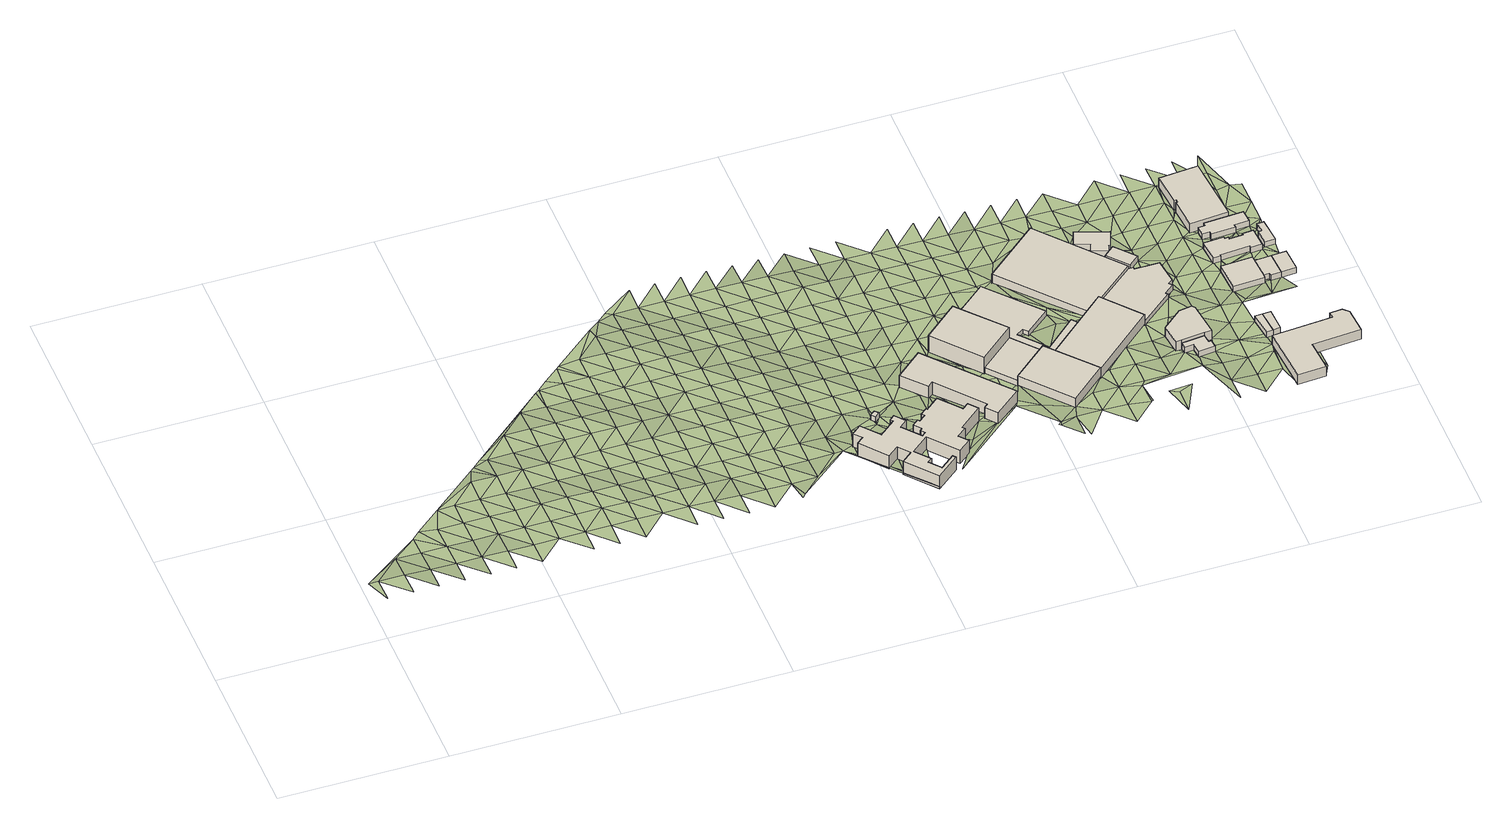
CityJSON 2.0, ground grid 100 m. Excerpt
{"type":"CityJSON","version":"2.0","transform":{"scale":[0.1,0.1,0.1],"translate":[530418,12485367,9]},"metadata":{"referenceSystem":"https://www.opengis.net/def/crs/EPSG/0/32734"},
"CityObjects":{
"building1":{"type":"Building","attributes":{"building":"yes","building:levels":1,"building_height":4.1,"plus_code":"4FRW3F95+X2P","ground_height":15.32,"roof_height":19.42},"geometry":[{"type":"Solid","lod":"1","boundaries":[[[[0,1,2,3]],[[1,4,5,2]],[[4,6,7,5]],[[6,0,3,7]],[[3,2,5,7]],[[6,4,1,0]]]]}]},
"building2":{"type":"Building","attributes":{"address":"Community House Salt River Road Salt River Cape Town","building":"civic","building:levels":3,"amenity":"community_centre","building_height":9.7,"plus_code":"4FRW3F95+V52","ground_height":16.1,"roof_height":25.8},"geometry":[{"type":"Solid","lod":"1","boundaries":[[[[8,9,10,11]],[[9,12,13,10]],[[12,14,15,13]],[[14,16,17,15]],[[16,18,19,17]],[[18,20,21,19]],[[20,22,23,21]],[[22,24,25,23]],[[24,26,27,25]],[[26,28,29,27]],[[28,30,31,29]],[[30,32,33,31]],[[32,34,35,33]],[[34,36,37,35]],[[36,38,39,37]],[[38,40,41,39]],[[40,42,43,41]],[[42,44,45,43]],[[44,46,47,45]],[[46,48,49,47]],[[48,50,51,49]],[[50,52,53,51]],[[52,54,55,53]],[[54,56,57,55]],[[56,58,59,57]],[[58,60,61,59]],[[60,62,63,61]],[[62,64,65,63]],[[64,66,67,65]],[[66,68,69,67]],[[68,70,71,69]],[[70,72,73,71]],[[72,74,75,73]],[[74,76,77,75]],[[76,78,79,77]],[[78,80,81,79]],[[80,82,83,81]],[[82,84,85,83]],[[84,86,87,85]],[[86,88,89,87]],[[88,90,91,89]],[[90,8,11,91]],[[11,10,13,15,17,19,21,23,25,27,29,31,33,35,37,39,41,43,45,47,49,51,53,55,57,59,61,63,65,67,69,71,73,75,77,79,81,83,85,87,89,91]],[[90,88,86,84,82,80,78,76,74,72,70,68,66,64,62,60,58,56,54,52,50,48,46,44,42,40,38,36,34,32,30,28,26,24,22,20,18,16,14,12,9,8]]]]}]},
"building3":{"type":"Building","attributes":{"address":"39 Salt River Road Salt River Cape Town","building":"retail","building:levels":3,"building_height":9.7,"plus_code":"4FRW3F95+X7G","ground_height":13.32,"roof_height":23.02},"geometry":[{"type":"Solid","lod":"1","boundaries":[[[[92,93,94,95]],[[93,96,97,94]],[[96,98,99,97]],[[98,100,101,99]],[[100,102,103,101]],[[102,104,105,103]],[[104,106,107,105]],[[106,92,95,107]],[[95,94,97,99,101,103,105,107]],[[106,104,102,100,98,96,93,92]]]]}]},
"building4":{"type":"Building","attributes":{"address":"33 Salt River Road Salt River Cape Town","building":"industrial","building:levels":4,"building_height":12.5,"plus_code":"4FRW3FC5+488","ground_height":12.86,"roof_height":25.36},"geometry":[{"type":"Solid","lod":"1","boundaries":[[[[108,109,110,111]],[[109,112,113,110]],[[112,114,115,113]],[[114,108,111,115]],[[111,110,113,115]],[[114,112,109,108]]]]}]},
"building5":{"type":"Building","attributes":{"building":"industrial","building:levels":1,"building_height":4.1,"plus_code":"4FRW3FC5+2CJ","ground_height":13.62,"roof_height":17.72},"geometry":[{"type":"Solid","lod":"1","boundaries":[[[[116,117,118,119]],[[117,120,121,118]],[[120,122,123,121]],[[122,116,119,123]],[[119,118,121,123]],[[122,120,117,116]]]]}]},
"building6":{"type":"Building","attributes":{"address":"10 Hopkins Street Salt River Cape Town","building":"industrial","building:levels":2,"building_height":6.9,"plus_code":"4FRW3F95+XF9","ground_height":14.45,"roof_height":21.35},"geometry":[{"type":"Solid","lod":"1","boundaries":[[[[124,125,126,127]],[[125,128,129,126]],[[128,130,131,129]],[[130,132,133,131]],[[132,124,127,133]],[[127,126,129,131,133]],[[132,130,128,125,124]]]]}]},
"building7":{"type":"Building","attributes":{"address":"Salt River Road Salt River Cape Town","building":"commercial","building:levels":1,"building_height":4.1,"plus_code":"4FRW3FC5+4FJ","ground_height":11.36,"roof_height":15.46},"geometry":[{"type":"Solid","lod":"1","boundaries":[[[[134,135,136,137]],[[135,138,139,136]],[[138,140,141,139]],[[140,142,143,141]],[[142,144,145,143]],[[144,146,147,145]],[[146,148,149,147]],[[148,150,151,149]],[[150,152,153,151]],[[152,154,155,153]],[[154,156,157,155]],[[156,134,137,157]],[[137,136,139,141,143,145,147,149,151,153,155,157]],[[156,154,152,150,148,146,144,142,140,138,135,134]]]]}]},
"building8":{"type":"Building","attributes":{"address":"10A Hopkins Street Salt River Cape Town","building":"industrial","building:levels":2,"building_height":6.9,"plus_code":"4FRW3FC5+2JW","ground_height":13.31,"roof_height":20.21},"geometry":[{"type":"Solid","lod":"1","boundaries":[[[[158,159,160,161]],[[159,162,163,160]],[[162,164,165,163]],[[164,166,167,165]],[[166,158,161,167]],[[161,160,163,165,167]],[[166,164,162,159,158]]]]}]},
"building9":{"type":"Building","attributes":{"address":"Salt River","building":"industrial","building:levels":2,"building_height":6.9,"plus_code":"4FRW3FC5+6JV","ground_height":9.93,"roof_height":16.83},"geometry":[{"type":"Solid","lod":"1","boundaries":[[[[168,169,170,171]],[[169,172,173,170]],[[172,174,175,173]],[[174,176,177,175]],[[176,168,171,177]],[[171,170,173,175,177]],[[176,174,172,169,168]]]]}]},
"building10":{"type":"Building","attributes":{"address":"10 Durham Avenue Salt River Cape Town","building":"commercial","building:levels":1,"building_height":4.1,"plus_code":"4FRW3FC5+4QC","ground_height":10.79,"roof_height":14.89},"geometry":[{"type":"Solid","lod":"1","boundaries":[[[[178,179,180,181]],[[179,182,183,180]],[[182,184,185,183]],[[184,186,187,185]],[[186,188,189,187]],[[188,190,191,189]],[[190,192,193,191]],[[192,194,195,193]],[[194,196,197,195]],[[196,198,199,197]],[[198,178,181,199]],[[181,180,183,185,187,189,191,193,195,197,199]],[[198,196,194,192,190,188,186,184,182,179,178]]]]}]},
"building11":{"type":"Building","attributes":{"address":"16 Durham Avenue Salt River Cape Town","building":"commercial","building:levels":1,"building_height":4.1,"plus_code":"4FRW3F95+WRX","ground_height":13.42,"roof_height":17.52},"geometry":[{"type":"Solid","lod":"1","boundaries":[[[[200,201,202,203]],[[201,204,205,202]],[[204,206,207,205]],[[206,208,209,207]],[[208,210,211,209]],[[210,212,213,211]],[[212,214,215,213]],[[214,200,203,215]],[[203,202,205,207,209,211,213,215]],[[214,212,210,208,206,204,201,200]]]]}]},
"building12":{"type":"Building","attributes":{"address":"12 Hopkins Street Salt River Cape Town","building":"commercial","building:levels":2,"building_height":6.9,"plus_code":"4FRW3F95+XRP","ground_height":12.83,"roof_height":19.73},"geometry":[{"type":"Solid","lod":"1","boundaries":[[[[216,217,218,219]],[[217,220,221,218]],[[220,222,223,221]],[[222,224,225,223]],[[224,226,227,225]],[[226,228,229,227]],[[228,230,231,229]],[[230,216,219,231]],[[219,218,221,223,225,227,229,231]],[[230,228,226,224,222,220,217,216]]]]}]},
"building13":{"type":"Building","attributes":{"address":"Pick n Pay Express 2 Durham Avenue Salt River 0792 Cape Town Western Cape","building":"retail","building:levels":1,"building_height":4.1,"plus_code":"4FRW3FC5+8P9","ground_height":9.76,"roof_height":13.86},"geometry":[{"type":"Solid","lod":"1","boundaries":[[[[232,233,234,235]],[[233,236,237,234]],[[236,238,239,237]],[[238,240,241,239]],[[240,242,243,241]],[[242,244,245,243]],[[244,246,247,245]],[[246,232,235,247]],[[235,234,237,239,241,243,245,247]],[[246,244,242,240,238,236,233,232]]]]}]},
"building14":{"type":"Building","attributes":{"address":"Salt River","building":"retail","building:levels":1,"building_height":4.1,"plus_code":"4FRW3FC5+7Q4","ground_height":10.67,"roof_height":14.77},"geometry":[{"type":"Solid","lod":"1","boundaries":[[[[248,249,250,251]],[[249,252,253,250]],[[252,254,255,253]],[[254,248,251,255]],[[251,250,253,255]],[[254,252,249,248]]]]}]},
"building15":{"type":"Building","attributes":{"address":"25 Durham Avenue Salt River Cape Town","building":"retail","building:levels":1,"building_height":4.1,"plus_code":"4FRW3F96+X26","ground_height":12.39,"roof_height":16.49},"geometry":[{"type":"Solid","lod":"1","boundaries":[[[[256,257,258,259]],[[257,260,261,258]],[[260,262,263,261]],[[262,256,259,263]],[[259,258,261,263]],[[262,260,257,256]]]]}]},
"building16":{"type":"Building","attributes":{"address":"25A Durham Avenue Salt River Cape Town","building":"retail","building:levels":1,"building_height":4.1,"plus_code":"4FRW3F96+X28","ground_height":12.39,"roof_height":16.49},"geometry":[{"type":"Solid","lod":"1","boundaries":[[[[262,260,261,263]],[[260,264,265,261]],[[264,266,267,265]],[[266,262,263,267]],[[263,261,265,267]],[[266,264,260,262]]]]}]},
"building17":{"type":"Building","attributes":{"address":"27 Durham Avenue Salt River 7925 Cape Town","building":"retail","building:levels":2,"building_height":6.9,"plus_code":"4FRW3F96+V38","ground_height":12.96,"roof_height":19.86},"geometry":[{"type":"Solid","lod":"1","boundaries":[[[[268,269,270,271]],[[269,272,273,270]],[[272,274,275,273]],[[274,276,277,275]],[[276,278,279,277]],[[278,280,281,279]],[[280,282,283,281]],[[282,284,285,283]],[[284,268,271,285]],[[271,270,273,275,277,279,281,283,285]],[[284,282,280,278,276,274,272,269,268]]]]}]},
"building18":{"type":"Building","attributes":{"address":"17 Durham Avenue Salt River Cape Town","building":"commercial","building:levels":1,"building_height":4.1,"plus_code":"4FRW3FC6+428","ground_height":11.1,"roof_height":15.2},"geometry":[{"type":"Solid","lod":"1","boundaries":[[[[286,287,288,289]],[[287,290,291,288]],[[290,292,293,291]],[[292,294,295,293]],[[294,296,297,295]],[[296,286,289,297]],[[289,288,291,293,295,297]],[[296,294,292,290,287,286]]]]}]},
"building19":{"type":"Building","attributes":{"address":"Durham Avenue Salt River Cape Town","building":"commercial","building:levels":1,"building_height":4.1,"plus_code":"4FRW3FC6+625","ground_height":10.66,"roof_height":14.76},"geometry":[{"type":"Solid","lod":"1","boundaries":[[[[298,299,300,301]],[[299,302,303,300]],[[302,304,305,303]],[[304,306,307,305]],[[306,308,309,307]],[[308,310,311,309]],[[310,312,313,311]],[[312,314,315,313]],[[314,316,317,315]],[[316,318,319,317]],[[318,320,321,319]],[[320,322,323,321]],[[322,324,325,323]],[[324,298,301,325]],[[301,300,303,305,307,309,311,313,315,317,319,321,323,325]],[[324,322,320,318,316,314,312,310,308,306,304,302,299,298]]]]}]},
"building20":{"type":"Building","attributes":{"address":"4 Chapel Street Salt River Cape Town","building":"house","building:levels":1,"building_height":4.1,"plus_code":"4FRW3FC6+439","ground_height":11.14,"roof_height":15.24},"geometry":[{"type":"Solid","lod":"1","boundaries":[[[[326,327,328,329]],[[327,330,331,328]],[[330,332,333,331]],[[332,334,335,333]],[[334,336,337,335]],[[336,326,329,337]],[[329,328,331,333,335,337]],[[336,334,332,330,327,326]]]]}]},
"building21":{"type":"Building","attributes":{"address":"9 Durham Avenue Salt River Cape Town","building":"commercial","building:levels":2,"building_height":6.9,"plus_code":"4FRW3FC6+92R","ground_height":9.15,"roof_height":16.05},"geometry":[{"type":"Solid","lod":"1","boundaries":[[[[338,339,340,341]],[[339,342,343,340]],[[342,344,345,343]],[[344,346,347,345]],[[346,348,349,347]],[[348,350,351,349]],[[350,352,353,351]],[[352,338,341,353]],[[341,340,343,345,347,349,351,353]],[[352,350,348,346,344,342,339,338]]]]}]},
"building22":{"type":"Building","attributes":{"address":"Durham Avenue Salt River Cape Town","building":"commercial","building:levels":1,"building_height":4.1,"plus_code":"4FRW3FC6+729","ground_height":10.27,"roof_height":14.37},"geometry":[{"type":"Solid","lod":"1","boundaries":[[[[354,355,356,357]],[[355,358,359,356]],[[358,360,361,359]],[[360,362,363,361]],[[362,364,365,363]],[[364,366,367,365]],[[366,368,369,367]],[[368,370,371,369]],[[370,372,373,371]],[[372,354,357,373]],[[357,356,359,361,363,365,367,369,371,373]],[[372,370,368,366,364,362,360,358,355,354]]]]}]},
"building23":{"type":"Building","attributes":{"address":"6 Chapel Street Salt River Cape Town","building":"house","building:levels":1,"building_height":4.1,"plus_code":"4FRW3FC6+448","ground_height":11.14,"roof_height":15.24},"geometry":[{"type":"Solid","lod":"1","boundaries":[[[[326,336,337,329]],[[336,374,375,337]],[[374,376,377,375]],[[376,378,379,377]],[[378,326,329,379]],[[329,337,375,377,379]],[[378,376,374,336,326]]]]}]},
"building24":{"type":"Building","attributes":{"address":"Chapel Street Salt River Cape Town","building":"house","building:levels":1,"building_height":4.1,"plus_code":"4FRW3FC6+644","ground_height":10.72,"roof_height":14.82},"geometry":[{"type":"Solid","lod":"1","boundaries":[[[[380,381,382,383]],[[381,384,385,382]],[[384,386,387,385]],[[386,388,389,387]],[[388,390,391,389]],[[390,380,383,391]],[[383,382,385,387,389,391]],[[390,388,386,384,381,380]]]]}]},
"terrain1":{"type":"TINRelief","geometry":[{"type":"CompositeSurface","lod":"1","boundaries":[[[392,393,394]],[[394,393,395]],[[396,393,397]],[[393,396,395]],[[398,394,395]],[[396,399,395]],[[400,399,396]],[[399,401,395]],[[395,401,398]],[[401,399,402]],[[403,402,399]],[[401,404,398]],[[401,402,404]],[[404,405,398]],[[405,404,406]],[[402,407,404]],[[407,402,408]],[[406,409,405]],[[406,404,410]],[[410,404,407]],[[411,409,406]],[[406,410,411]],[[410,407,412]],[[407,413,414]],[[409,411,415]],[[410,412,411]],[[407,414,412]],[[411,416,415]],[[409,415,417]],[[411,412,416]],[[414,418,412]],[[416,419,415]],[[418,414,420]],[[417,415,419]],[[409,417,421]],[[412,422,416]],[[418,422,412]],[[419,416,423]],[[422,423,416]],[[418,420,424]],[[417,419,425]],[[422,418,424]],[[423,426,419]],[[425,421,417]],[[425,419,426]],[[423,422,427]],[[424,428,422]],[[421,425,429]],[[426,423,427]],[[422,428,427]],[[430,429,425]],[[430,431,429]],[[432,425,426]],[[428,424,433]],[[427,434,426]],[[433,424,435]],[[425,432,430]],[[432,426,434]],[[428,436,427]],[[431,430,437]],[[436,428,433]],[[434,427,438]],[[430,432,439]],[[438,427,436]],[[439,437,430]],[[434,440,432]],[[440,434,438]],[[436,433,441]],[[433,442,443]],[[432,444,439]],[[431,437,445]],[[436,441,438]],[[444,432,440]],[[433,443,441]],[[437,439,446]],[[440,438,447]],[[446,439,444]],[[438,441,447]],[[444,440,448]],[[437,446,449]],[[443,450,441]],[[447,448,440]],[[451,431,445]],[[437,449,445]],[[450,443,452]],[[446,444,453]],[[441,454,447]],[[444,448,455]],[[454,441,450]],[[446,453,449]],[[444,455,453]],[[448,447,456]],[[456,447,454]],[[445,449,457]],[[458,450,452]],[[448,459,455]],[[449,453,457]],[[450,458,454]],[[448,456,459]],[[460,445,457]],[[455,461,453]],[[456,454,462]],[[459,463,455]],[[445,460,451]],[[458,462,454]],[[453,461,457]],[[455,463,461]],[[459,456,464]],[[462,464,456]],[[457,465,460]],[[466,451,460]],[[467,463,459]],[[465,457,461]],[[468,462,458]],[[464,467,459]],[[466,460,469]],[[468,458,470]],[[460,465,469]],[[461,463,471]],[[462,472,464]],[[467,473,463]],[[472,462,468]],[[474,466,475]],[[465,461,471]],[[463,473,471]],[[469,475,466]],[[467,464,476]],[[464,472,476]],[[477,469,465]],[[473,467,478]],[[479,474,475]],[[477,465,471]],[[476,478,467]],[[475,469,480]],[[472,468,481]],[[482,483,468]],[[480,469,477]],[[471,473,484]],[[472,481,476]],[[473,478,485]],[[468,483,481]],[[479,475,486]],[[471,484,477]],[[486,475,480]],[[473,485,484]],[[486,487,479]],[[478,476,488]],[[488,476,481]],[[480,477,489]],[[486,490,487]],[[485,478,491]],[[477,484,489]],[[491,478,488]],[[486,480,492]],[[481,483,493]],[[494,495,483]],[[489,492,480]],[[496,484,485]],[[488,481,493]],[[485,491,497]],[[483,495,493]],[[490,486,498]],[[490,499,487]],[[484,496,489]],[[498,486,492]],[[485,497,496]],[[491,488,500]],[[493,501,488]],[[492,489,502]],[[490,498,503]],[[500,497,491]],[[496,502,489]],[[488,501,500]],[[495,504,493]],[[503,505,490]],[[499,490,505]],[[504,495,506]],[[498,492,507]],[[508,496,497]],[[502,509,492]],[[501,493,510]],[[497,500,508]],[[498,507,503]],[[507,492,509]],[[510,493,504]],[[502,496,511]],[[501,512,500]],[[496,508,513]],[[503,514,505]],[[512,501,510]],[[515,499,505]],[[509,502,511]],[[504,506,516]],[[514,503,507]],[[496,513,511]],[[500,517,508]],[[510,504,516]],[[512,517,500]],[[507,509,518]],[[505,519,515]],[[514,519,505]],[[513,508,520]],[[511,518,509]],[[510,521,512]],[[508,517,520]],[[514,507,522]],[[521,510,516]],[[513,523,511]],[[518,522,507]],[[515,519,524]],[[525,516,526]],[[524,527,515]],[[523,513,520]],[[528,519,514]],[[529,517,512]],[[521,530,512]],[[518,511,531]],[[522,528,514]],[[517,529,520]],[[532,516,525]],[[531,511,523]],[[529,512,530]],[[524,519,533]],[[516,532,521]],[[534,522,518]],[[528,533,519]],[[523,520,535]],[[527,524,536]],[[534,518,531]],[[530,521,537]],[[520,529,535]],[[522,538,528]],[[533,539,524]],[[532,537,521]],[[540,531,523]],[[522,534,538]],[[536,524,539]],[[535,540,523]],[[533,528,541]],[[529,530,542]],[[530,537,543]],[[531,544,534]],[[532,525,545]],[[528,538,541]],[[529,542,535]],[[540,544,531]],[[530,543,542]],[[539,533,546]],[[532,547,537]],[[541,546,533]],[[538,534,548]],[[535,549,540]],[[544,550,534]],[[543,537,547]],[[549,535,542]],[[538,548,541]],[[539,546,551]],[[534,550,548]],[[544,540,552]],[[545,547,532]],[[553,539,551]],[[540,549,552]],[[546,541,554]],[[542,543,555]],[[543,547,556]],[[550,544,557]],[[554,541,548]],[[549,542,555]],[[552,557,544]],[[555,543,556]],[[546,558,551]],[[547,545,556]],[[559,548,550]],[[558,546,554]],[[549,560,552]],[[550,557,559]],[[560,549,555]],[[545,561,556]],[[554,548,562]],[[551,558,563]],[[557,552,564]],[[561,545,565]],[[559,562,548]],[[566,565,545]],[[563,567,551]],[[564,552,560]],[[568,556,561]],[[554,569,558]],[[570,555,556]],[[565,571,561]],[[557,572,559]],[[554,562,569]],[[555,570,560]],[[572,557,564]],[[556,568,570]],[[558,573,563]],[[568,561,574]],[[545,575,566]],[[562,559,576]],[[573,558,569]],[[564,560,577]],[[576,559,572]],[[560,570,577]],[[566,578,579]],[[562,580,569]],[[573,581,563]],[[582,572,564]],[[568,574,583]],[[580,562,576]],[[570,568,584]],[[578,585,579]],[[586,563,581]],[[577,582,564]],[[587,588,574]],[[589,573,569]],[[572,590,576]],[[569,580,589]],[[583,584,568]],[[583,574,588]],[[570,591,577]],[[582,590,572]],[[581,573,592]],[[570,584,591]],[[588,587,593]],[[573,589,592]],[[580,576,594]],[[577,595,582]],[[584,583,596]],[[590,597,576]],[[596,583,598]],[[595,577,591]],[[591,584,0]],[[583,588,599]],[[600,601,602]],[[580,594,589]],[[598,583,599]],[[592,603,581]],[[576,597,594]],[[590,582,604]],[[605,581,603]],[[582,595,604]],[[606,607,608]],[[592,589,609]],[[610,608,611]],[[608,612,606]],[[608,610,612]],[[599,613,598]],[[591,0,614]],[[598,614,0]],[[597,590,615]],[[609,589,594]],[[607,613,599]],[[610,611,616]],[[595,591,614]],[[612,610,617]],[[604,615,590]],[[607,606,618]],[[606,612,618]],[[619,603,592]],[[613,614,598]],[[597,620,594]],[[609,619,592]],[[607,618,621]],[[621,613,607]],[[595,622,604]],[[597,615,620]],[[618,623,624]],[[614,622,595]],[[624,621,618]],[[594,625,609]],[[619,626,603]],[[613,621,627]],[[615,604,628]],[[625,594,620]],[[613,629,614]],[[630,603,626]],[[628,604,622]],[[627,629,613]],[[619,609,631]],[[615,632,620]],[[633,622,614]],[[625,634,609]],[[627,635,629]],[[632,615,628]],[[626,619,631]],[[609,634,631]],[[636,614,629]],[[614,636,633]],[[637,638,639]],[[620,640,625]],[[629,635,641]],[[632,640,620]],[[642,628,622]],[[643,638,637]],[[633,642,622]],[[644,638,643]],[[634,625,645]],[[631,646,626]],[[637,647,648]],[[641,649,629]],[[636,629,649]],[[649,633,636]],[[625,640,645]],[[632,628,650]],[[651,626,646]],[[634,652,631]],[[50,644,643]],[[653,649,641]],[[634,645,652]],[[628,642,650]],[[653,641,654]],[[637,648,643]],[[640,632,655]],[[106,642,633]],[[656,649,653]],[[646,631,657]],[[658,653,654]],[[631,652,657]],[[655,632,650]],[[645,640,659]],[[646,660,651]],[[643,648,50]],[[656,653,661]],[[652,645,659]],[[646,657,660]],[[640,655,659]],[[662,648,647]],[[661,653,658]],[[658,50,663]],[[664,642,106]],[[665,650,642]],[[661,658,663]],[[663,50,648]],[[657,652,666]],[[659,667,652]],[[642,664,665]],[[655,650,668]],[[652,667,666]],[[660,657,669]],[[655,668,659]],[[664,106,670]],[[668,650,665]],[[671,665,664]],[[670,106,672]],[[673,660,669]],[[657,666,669]],[[671,664,670]],[[674,667,659]],[[675,672,106]],[[659,668,674]],[[665,671,676]],[[671,670,677]],[[675,648,662]],[[666,667,678]],[[674,679,667]],[[677,670,672]],[[665,680,668]],[[681,672,675]],[[666,678,669]],[[667,679,678]],[[681,682,672]],[[672,682,677]],[[680,674,668]],[[665,676,680]],[[671,108,676]],[[683,684,669]],[[679,674,685]],[[662,686,675]],[[669,678,683]],[[675,687,681]],[[681,687,682]],[[674,680,685]],[[687,677,682]],[[686,662,688]],[[686,687,675]],[[676,108,680]],[[689,678,679]],[[688,690,691]],[[679,685,689]],[[692,683,678]],[[693,688,691]],[[680,108,694]],[[692,678,689]],[[695,685,680]],[[691,696,693]],[[697,687,686]],[[686,688,697]],[[683,692,698]],[[680,694,695]],[[688,693,697]],[[699,689,685]],[[700,683,698]],[[689,699,692]],[[699,685,695]],[[693,701,702]],[[156,694,108]],[[692,703,698]],[[693,702,697]],[[692,699,703]],[[695,694,156]],[[695,704,699]],[[703,705,698]],[[706,697,702]],[[156,704,695]],[[705,707,698]],[[703,699,708]],[[709,710,711]],[[697,706,130]],[[711,710,712]],[[704,708,699]],[[713,705,703]],[[702,714,706]],[[132,130,715]],[[708,713,703]],[[716,702,717]],[[718,704,156]],[[718,708,704]],[[702,716,714]],[[719,711,712]],[[718,156,720]],[[713,721,705]],[[130,706,714]],[[722,132,715]],[[720,156,723]],[[724,705,721]],[[711,719,723]],[[708,718,725]],[[716,717,726]],[[708,727,713]],[[720,728,718]],[[729,130,714]],[[712,730,719]],[[708,725,727]],[[716,731,714]],[[723,728,720]],[[721,713,732]],[[726,731,716]],[[723,719,730]],[[713,727,732]],[[715,733,722]],[[730,728,723]],[[714,734,729]],[[130,729,735]],[[718,728,733]],[[714,731,736]],[[726,737,731]],[[738,721,732]],[[734,714,736]],[[730,739,728]],[[725,718,174]],[[740,727,725]],[[730,722,739]],[[733,728,739]],[[734,735,729]],[[727,740,732]],[[739,722,733]],[[731,741,736]],[[734,736,741]],[[130,735,158]],[[742,743,744]],[[740,725,174]],[[740,745,732]],[[734,746,735]],[[747,732,745]],[[748,744,743]],[[742,744,748]],[[734,741,746]],[[749,741,731]],[[745,740,174]],[[746,750,735]],[[750,158,735]],[[174,751,745]],[[741,752,746]],[[753,750,746]],[[754,751,174]],[[755,745,751]],[[752,741,749]],[[753,746,752]],[[754,174,756]],[[158,750,757]],[[750,753,757]],[[758,756,174]],[[751,754,759]],[[752,760,753]],[[759,754,756]],[[749,761,752]],[[758,174,762]],[[158,757,763]],[[764,752,761]],[[765,766,749]],[[767,756,758]],[[759,768,751]],[[749,769,761]],[[759,756,767]],[[770,771,758]],[[749,766,769]],[[763,757,772]],[[758,762,770]],[[773,751,768]],[[158,763,774]],[[210,761,769]],[[252,775,770]],[[762,252,770]],[[770,775,776]],[[767,777,759]],[[775,252,776]],[[777,768,759]],[[778,252,762]],[[212,200,214]],[[249,776,252]],[[779,769,766]],[[212,210,780]],[[781,766,782]],[[200,212,783]],[[784,763,772]],[[785,778,762]],[[212,780,783]],[[786,776,249]],[[210,769,779]],[[768,787,773]],[[786,249,788]],[[784,774,763]],[[777,767,232]],[[779,766,781]],[[789,785,790]],[[778,785,789]],[[768,777,787]],[[772,224,784]],[[210,791,780]],[[249,792,788]],[[793,778,789]],[[783,780,791]],[[794,774,795]],[[784,224,222]],[[792,249,793]],[[792,232,788]],[[210,779,791]],[[790,192,789]],[[774,784,796]],[[774,796,795]],[[781,782,797]],[[222,783,798]],[[192,793,789]],[[795,799,800]],[[777,232,801]],[[795,796,799]],[[783,791,798]],[[232,792,802]],[[803,784,222]],[[787,777,804]],[[805,779,781]],[[806,799,796]],[[803,796,784]],[[802,801,232]],[[806,192,799]],[[192,807,793]],[[792,793,808]],[[798,803,222]],[[777,801,804]],[[797,805,781]],[[791,779,809]],[[807,192,806]],[[808,793,807]],[[802,792,810]],[[779,805,809]],[[796,811,806]],[[787,804,812]],[[796,803,813]],[[256,798,791]],[[809,797,814]],[[810,792,808]],[[809,815,791]],[[801,802,816]],[[817,791,815]],[[805,797,809]],[[811,796,813]],[[791,817,256]],[[818,807,806]],[[819,803,798]],[[802,810,816]],[[820,804,801]],[[819,798,256]],[[806,811,818]],[[803,821,813]],[[815,809,822]],[[807,823,808]],[[817,815,256]],[[804,820,812]],[[821,803,819]],[[801,816,820]],[[809,824,822]],[[807,818,823]],[[292,811,813]],[[808,825,810]],[[813,821,292]],[[822,824,826]],[[821,819,827]],[[811,828,818]],[[825,808,823]],[[811,292,828]],[[829,816,810]],[[830,831,832]],[[823,818,833]],[[833,818,828]],[[827,819,834]],[[810,825,829]],[[835,830,832]],[[284,824,809]],[[820,816,836]],[[292,837,828]],[[821,827,838]],[[825,823,839]],[[837,292,840]],[[354,823,833]],[[820,836,841]],[[839,823,372]],[[816,829,836]],[[840,842,837]],[[372,823,354]],[[825,839,843]],[[358,354,833]],[[844,829,825]],[[838,827,834]],[[844,825,843]],[[840,292,845]],[[372,368,839]],[[322,358,833]],[[843,846,844]],[[355,354,358]],[[834,819,847]],[[846,843,848]],[[338,829,844]],[[840,849,842]],[[829,338,836]],[[372,370,368]],[[282,824,284]],[[838,834,850]],[[840,845,851]],[[838,850,852]],[[839,368,853]],[[320,318,322]],[[854,840,851]],[[852,850,855]],[[840,854,849]],[[360,358,322]],[[850,834,856]],[[857,836,338]],[[858,836,857]],[[318,360,322]],[[318,316,859]],[[847,856,834]],[[845,327,326]],[[845,326,851]],[[316,860,859]],[[360,318,859]],[[861,854,851]],[[851,326,861]],[[857,338,352]],[[853,368,366]],[[859,862,360]],[[364,362,360]],[[326,863,861]],[[364,360,862]],[[864,388,861]],[[862,861,388]],[[864,861,863]],[[352,865,857]],[[866,853,366]],[[352,853,866]],[[862,388,386]],[[384,364,862]],[[864,863,867]],[[386,384,862]],[[352,866,868]],[[869,366,364]],[[384,869,364]],[[352,868,870]],[[866,871,868]],[[366,872,866]],[[384,381,869]],[[352,870,873]],[[870,868,871]],[[872,871,866]],[[869,872,366]],[[873,870,871]],[[871,872,874]]]}]}
},
"vertices":[
[3080,700,71],[3051,677,71],[3051,677,112],[3080,700,112],[3071,653,71],[3071,653,112],[3099,677,71],[3099,677,112],
[2941,551,79],[2884,503,79],[2884,503,176],[2941,551,176],[2924,456,79],[2924,456,176],[2884,424,79],[2884,424,176],[3013,270,79],[3013,270,176],[3077,323,79],[3077,323,176],[3133,255,79],[3133,255,176],[3070,203,79],[3070,203,176],[3219,26,79],[3219,26,176],[3353,137,79],[3353,137,176],[3339,154,79],[3339,154,176],[3254,84,79],[3254,84,176],[3197,151,79],[3197,151,176],[3223,172,79],[3223,172,176],[3151,258,79],[3151,258,176],[3254,344,79],[3254,344,176],[3393,177,79],[3393,177,176],[3466,238,79],[3466,238,176],[3421,291,79],[3421,291,176],[3477,337,79],[3477,337,176],[3465,350,79],[3465,350,176],[3602,464,79],[3602,464,176],[3557,518,79],[3557,518,176],[3521,488,79],[3521,488,176],[3413,615,79],[3413,615,176],[3336,551,79],[3336,551,176],[3330,558,79],[3330,558,176],[3291,526,79],[3291,526,176],[3305,509,79],[3305,509,176],[3265,476,79],[3265,476,176],[3255,488,79],[3255,488,176],[3218,457,79],[3218,457,176],[3254,414,79],[3254,414,176],[3242,405,79],[3242,405,176],[3262,380,79],[3262,380,176],[3238,360,79],[3238,360,176],[3149,466,79],[3149,466,176],[3195,504,79],[3195,504,176],[3145,565,79],[3145,565,176],[3114,539,79],[3114,539,176],[3127,524,79],[3127,524,176],[3030,444,79],[3030,444,176],
[3292,883,51],[3413,747,51],[3413,747,148],[3292,883,148],[3443,772,51],[3443,772,148],[3668,506,51],[3668,506,148],[3645,486,51],[3645,486,148],[3699,420,51],[3699,420,148],[3857,548,51],[3857,548,148],[3450,1019,51],[3450,1019,148],
[3744,1281,47],[3540,1105,47],[3540,1105,172],[3744,1281,172],[3769,837,47],[3769,837,172],[3978,1017,47],[3978,1017,172],
[3769,837,55],[3906,678,55],[3906,678,96],[3769,837,96],[4116,858,55],[4116,858,96],[3978,1017,55],[3978,1017,96],
[4116,858,63],[3906,678,63],[3906,678,132],[4116,858,132],[4143,402,63],[4143,402,132],[4355,587,63],[4355,587,132],[4158,810,63],[4158,810,132],
[3744,1281,32],[3978,1017,32],[3978,1017,73],[3744,1281,73],[4116,858,32],[4116,858,73],[4158,810,32],[4158,810,73],[4392,1016,32],[4392,1016,73],[4353,1061,32],[4353,1061,73],[4169,894,32],[4169,894,73],[4036,1046,32],[4036,1046,73],[4077,1077,32],[4077,1077,73],[4103,1048,32],[4103,1048,73],[4248,1171,32],[4248,1171,73],[3977,1478,32],[3977,1478,73],
[4728,915,51],[4540,1137,51],[4540,1137,120],[4728,915,120],[4464,1069,51],[4464,1069,120],[4171,811,51],[4171,811,120],[4355,587,51],[4355,587,120],
[4464,1069,18],[4540,1137,18],[4540,1137,87],[4464,1069,87],[4787,1344,18],[4787,1344,87],[4386,1810,18],[4386,1810,87],[4063,1534,18],[4063,1534,87],
[4540,1137,26],[4728,915,26],[4728,915,67],[4540,1137,67],[4923,1079,26],[4923,1079,67],[4914,1090,26],[4914,1090,67],[4972,1139,26],[4972,1139,67],[4956,1157,26],[4956,1157,67],[4982,1178,26],[4982,1178,67],[4964,1330,26],[4964,1330,67],[4816,1331,26],[4816,1331,67],[4815,1345,26],[4815,1345,67],[4787,1344,26],[4787,1344,67],
[4988,673,53],[4851,659,53],[4851,659,94],[4988,673,94],[4855,621,53],[4855,621,94],[4911,626,53],[4911,626,94],[4918,564,53],[4918,564,94],[5015,574,53],[5015,574,94],[5010,622,53],[5010,622,94],[4994,621,53],[4994,621,94],
[4851,659,47],[4988,673,47],[4988,673,116],[4851,659,116],[5033,677,47],[5033,677,116],[5009,881,47],[5009,881,116],[4995,897,47],[4995,897,116],[4918,885,47],[4918,885,116],[4802,785,47],[4802,785,116],[4815,657,47],[4815,657,116],
[4798,1664,16],[4607,1731,16],[4607,1731,57],[4798,1664,57],[4573,1637,16],[4573,1637,57],[4664,1605,16],[4664,1605,57],[4646,1555,16],[4646,1555,57],[4738,1523,16],[4738,1523,57],[4752,1563,16],[4752,1563,57],[4761,1560,16],[4761,1560,57],
[4870,1422,25],[4767,1540,25],[4767,1540,66],[4870,1422,66],[4704,1485,25],[4704,1485,66],[4806,1367,25],[4806,1367,66],
[5306,739,42],[5323,596,42],[5323,596,83],[5306,739,83],[5361,599,42],[5361,599,83],[5349,741,42],[5349,741,83],
[5406,604,42],[5406,604,83],[5400,743,42],[5400,743,83],
[5330,527,48],[5354,181,48],[5354,181,117],[5330,527,117],[5524,192,48],[5524,192,117],[5511,383,48],[5511,383,117],[5804,404,48],[5804,404,117],[5793,563,48],[5793,563,117],[5762,594,48],[5762,594,117],[5688,589,48],[5688,589,117],[5691,553,48],[5691,553,117],
[5466,1042,29],[5458,1169,29],[5458,1169,70],[5466,1042,70],[5457,1199,29],[5457,1199,70],[5270,1190,29],[5270,1190,70],[5278,1014,29],[5278,1014,70],[5465,1023,29],[5465,1023,70],
[5252,1266,25],[5297,1269,25],[5297,1269,66],[5252,1266,66],[5297,1278,25],[5297,1278,66],[5474,1289,25],[5474,1289,66],[5474,1277,25],[5474,1277,66],[5542,1281,25],[5542,1281,66],[5535,1402,25],[5535,1402,66],[5469,1398,25],[5469,1398,66],[5470,1387,25],[5470,1387,66],[5389,1382,25],[5389,1382,66],[5388,1396,25],[5388,1396,66],[5365,1394,25],[5365,1394,66],[5364,1407,25],[5364,1407,66],[5244,1399,25],[5244,1399,66],
[5556,1175,30],[5458,1169,30],[5458,1169,71],[5556,1175,71],[5466,1042,30],[5466,1042,71],[5499,1044,30],[5499,1044,71],[5500,1027,30],[5500,1027,71],[5564,1031,30],[5564,1031,71],
[5184,1956,10],[5199,1758,10],[5199,1758,79],[5184,1956,79],[5215,1760,10],[5215,1760,79],[5217,1741,10],[5217,1741,79],[5204,1739,10],[5204,1739,79],[5219,1553,10],[5219,1553,79],[5451,1571,10],[5451,1571,79],[5418,1975,10],[5418,1975,79],
[5264,1471,21],[5307,1473,21],[5307,1473,62],[5264,1471,62],[5308,1454,21],[5308,1454,62],[5453,1462,21],[5453,1462,62],[5452,1481,21],[5452,1481,62],[5540,1485,21],[5540,1485,62],[5535,1564,21],[5535,1564,62],[5301,1551,21],[5301,1551,62],[5302,1531,21],[5302,1531,62],[5261,1529,21],[5261,1529,62],
[5654,1038,30],[5654,1038,71],[5647,1172,30],[5647,1172,71],[5646,1180,30],[5646,1180,71],
[5625,1296,26],[5612,1446,26],[5612,1446,66],[5625,1296,66],[5571,1444,26],[5571,1444,66],[5576,1384,26],[5576,1384,66],[5556,1383,26],[5556,1383,66],[5562,1293,26],[5562,1293,66],
[62,172,130],[62,322,124],[7,323,124],[213,472,113],[213,322,124],[213,172,130],[360,591,107],[363,322,120],[363,172,130],[363,472,112],[513,322,117],[513,172,126],[513,472,111],[410,638,107],[513,622,106],[663,322,117],[663,172,124],[564,768,104],[663,472,110],[663,622,107],[813,472,109],[813,172,122],[813,322,116],[663,772,105],[813,622,107],[813,922,102],[964,322,114],[813,772,102],[964,172,120],[846,1014,88],[964,472,109],[964,622,105],[1114,322,113],[964,922,99],[964,772,99],[1114,622,107],[1114,472,111],[872,1037,88],[964,1072,88],[924,1081,88],[1114,922,99],[1264,322,113],[1114,772,99],[1264,172,118],[1264,472,114],[1114,1222,88],[1264,622,110],[1114,1072,90],[1264,772,101],[1414,472,113],[1414,172,115],[1414,322,116],[1264,922,102],[1264,1372,79],[1264,1072,92],[1414,622,107],[1414,772,99],[1264,1222,89],[1564,322,116],[1399,1495,72],[1564,172,115],[1414,1072,93],[1564,472,113],[1414,922,99],[1564,622,107],[1414,1222,87],[1715,322,113],[1564,772,99],[1414,1372,77],[1564,1072,93],[1715,472,109],[1564,922,99],[1715,622,103],[1564,1222,87],[1422,1514,72],[1715,772,99],[1865,322,114],[1564,1372,77],[1865,172,114],[1715,1072,93],[1865,472,110],[1715,922,99],[1481,1566,72],[1564,1522,72],[1865,622,100],[1715,1222,85],[1865,772,99],[1573,1646,69],[1715,1372,76],[2015,472,105],[2015,172,110],[2015,322,109],[1865,1072,91],[1865,922,99],[1715,1522,73],[1590,1661,69],[2015,622,97],[1865,1222,82],[1715,1672,69],[2015,772,98],[1865,1372,79],[2165,472,98],[2165,172,105],[2165,322,103],[2015,1072,91],[2015,922,98],[1865,1522,74],[1849,1879,61],[2165,772,93],[2165,622,94],[2015,1222,82],[1865,1672,68],[2315,322,98],[1865,1822,61],[2315,172,101],[2015,1522,76],[2165,922,93],[2015,1372,81],[2315,472,94],[2165,1222,83],[2315,622,93],[2165,1072,88],[2015,1672,70],[1920,1939,51],[2465,322,94],[2315,772,91],[2165,1372,82],[2015,1822,63],[2315,922,91],[2465,472,91],[2165,1522,78],[2315,1072,84],[2015,1972,49],[2505,213,102],[2483,189,102],[1979,1991,49],[2165,1672,69],[2465,772,87],[2465,622,89],[2315,1222,83],[2615,322,98],[2165,1822,58],[2315,1372,78],[2465,922,87],[2165,2122,46],[2615,472,88],[2315,1522,72],[2165,1972,48],[2465,1072,82],[2315,1672,64],[2615,772,83],[2615,622,85],[2465,1222,79],[2818,475,92],[2315,1822,53],[2766,472,92],[2465,1522,67],[2615,922,83],[2465,1372,71],[2315,1972,50],[2615,1072,81],[2315,2122,47],[2465,1672,62],[2766,772,74],[2766,622,81],[2615,1222,77],[2465,1822,51],[2615,1372,69],[2766,922,74],[2884,503,92],[2615,1522,63],[2465,1972,51],[2766,1072,75],[2884,424,92],[3013,270,99],[2465,2122,49],[2916,622,81],[2615,1672,55],[2916,772,74],[2924,456,92],[2766,1222,68],[2615,1822,51],[2941,551,81],[3215,5,112],[2766,1372,58],[2916,922,74],[3070,203,109],[3077,323,99],[2766,1522,52],[2615,1972,51],[2916,1072,75],[3066,622,83],[3051,677,83],[3133,255,99],[2615,2122,45],[3030,444,93],[3114,539,93],[2766,1672,50],[2916,1222,68],[3066,772,71],[2766,1822,52],[3127,524,93],[2916,1522,52],[3066,922,71],[3071,653,83],[2916,1372,58],[3099,677,83],[3145,565,82],[3254,344,97],[3151,258,97],[3223,172,102],[2766,1972,48],[3066,1072,66],[2766,2122,38],[3216,472,92],[3195,504,92],[3149,466,92],[2916,1672,50],[3242,405,92],[3238,360,97],[3218,457,92],[3216,622,82],[3216,772,73],[3066,1222,63],[3262,380,97],[3254,414,92],[3255,488,92],[2916,1822,52],[3066,1372,55],[3291,526,92],[3216,922,73],[3265,476,92],[3305,509,88],[3066,1522,49],[2916,1972,48],[3330,558,82],[3216,1072,60],[3366,622,82],[2916,2122,38],[3066,1822,51],[3216,1222,58],[3292,883,72],[3066,1672,50],[3336,551,82],[3366,772,72],[3466,238,99],[3477,337,90],[3421,291,93],[3216,1372,53],[3413,615,82],[3366,1072,54],[3517,322,90],[3465,350,90],[3216,1522,48],[3066,1972,41],[3383,114,98],[3699,420,79],[3413,747,72],[3366,1222,52],[3066,2122,35],[3216,1672,48],[3517,622,78],[3521,488,87],[3366,1372,48],[3443,772,66],[3216,1822,46],[3557,518,87],[3366,1522,46],[3216,1972,36],[3668,506,79],[3837,509,77],[3645,486,79],[3517,1072,52],[3517,1222,48],[3366,1822,39],[3366,1672,44],[3517,1372,45],[3366,1972,33],[3667,922,62],[3540,1105,51],[3667,772,62],[3216,2122,33],[3517,1522,44],[3857,548,77],[3667,1222,46],[3769,837,61],[3517,1822,35],[3517,1672,40],[3667,1372,42],[3817,622,66],[3817,772,61],[3517,1972,31],[3366,2122,31],[3667,1522,40],[3967,472,74],[3906,678,65],[4021,299,83],[3667,1672,38],[4006,286,83],[4014,276,83],[3667,1822,33],[4117,322,74],[3817,1372,39],[3817,1522,35],[4117,172,79],[4143,402,70],[3667,1972,29],[3817,1672,34],[3667,2122,29],[4149,156,79],[4268,322,74],[3817,1822,31],[3967,1522,32],[3817,1972,28],[4268,472,70],[3817,2122,26],[3967,1672,29],[4077,1077,55],[4036,1046,55],[4103,1048,55],[4169,894,63],[3967,1822,26],[4418,472,66],[4171,811,63],[4418,322,70],[4418,172,75],[4063,1534,34],[4268,1072,55],[4117,1372,42],[3967,1972,24],[4392,1016,52],[4248,1171,48],[3967,2122,24],[4117,1672,26],[4550,303,68],[4117,1822,20],[4268,1222,48],[4418,622,63],[4353,1061,52],[4546,444,64],[4117,1972,17],[4464,1069,52],[4568,622,58],[4568,772,56],[4568,472,63],[4560,304,68],[4117,2122,17],[4418,1072,52],[4268,1822,20],[4718,472,65],[4667,346,68],[4718,172,70],[4718,322,68],[4268,1972,17],[4718,622,58],[4268,2122,17],[4806,360,67],[4909,480,64],[4718,772,51],[4418,1972,14],[4855,621,60],[4815,657,60],[4418,1822,18],[4418,2122,12],[4568,1672,18],[4802,785,49],[4573,1637,18],[4568,1822,14],[4851,659,60],[4918,564,60],[4787,1344,37],[4868,922,49],[4911,626,60],[5019,172,63],[5019,322,61],[4607,1731,18],[4568,1972,11],[5019,472,57],[4646,1555,25],[4664,1605,17],[4918,885,49],[4568,2122,8],[4923,1079,46],[4718,1522,25],[4738,1523,25],[4718,1822,13],[4806,1367,28],[5169,472,51],[5019,622,53],[5169,322,55],[5169,172,59],[5033,677,53],[5019,922,47],[4815,1345,28],[4752,1563,25],[4718,1972,11],[4761,1560,25],[4868,1372,28],[4816,1331,28],[5169,622,47],[4868,1522,21],[4870,1422,28],[4914,1090,46],[4972,1139,38],[5019,1072,38],[5319,322,54],[5169,772,43],[4982,1178,35],[4956,1157,35],[4868,1822,13],[4868,1672,16],[5169,922,43],[4868,1972,12],[5319,472,51],[5019,1222,35],[5019,1372,26],[5019,1522,20],[5330,527,51],[5019,1672,17],[5169,1222,30],[4868,2122,8],[5169,1072,35],[5354,181,58],[5323,596,47],[5019,1822,13],[5319,622,47],[5169,1372,26],[5291,904,42],[5019,1972,9],[5278,1014,33],[5361,599,47],[5169,1522,22],[5407,583,48],[5169,1672,18],[5406,604,48],[5319,922,42],[5252,1266,29],[5169,1822,14],[5511,383,55],[5524,192,57],[5558,259,55],[5244,1399,26],[5469,922,42],[5553,373,55],[5169,1972,10],[5297,1269,29],[5465,1023,37],[5219,1553,22],[5319,1222,29],[5019,2122,5],[5297,1278,29],[5204,1739,18],[5199,1758,14],[5457,1199,30],[5215,1760,14],[5619,922,42],[5217,1741,18],[5474,1289,30],[5500,1027,37],[5469,1222,30],[5466,1042,37],[5451,1571,21],[5474,1277,30],[5499,1044,37],[5564,1031,37],[5319,1972,12],[5169,2122,5],[5469,1398,26],[5470,1387,26],[5542,1281,30],[5535,1402,26],[5619,1222,30],[5562,1293,30],[5319,2122,8],[5469,1672,17],[5625,1296,30],[5469,1822,14],[5619,1522,21],[5469,1972,10],[5552,1836,14],[5619,1672,17],[5469,2122,5],[5619,1822,14]
]}
